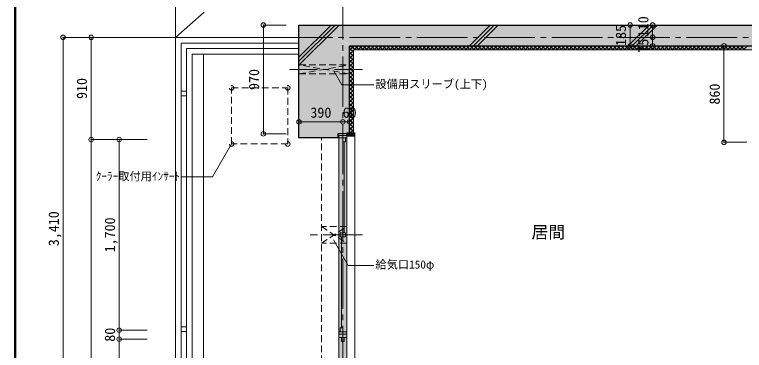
# Model space of a CAD drawing. Units: millimetres at full size, sheet at 1:50. Extents: x -9674 to 9699, y -6794 to 6791.
# Drawn here: x -9674 to -3178, y 180 to 3173 of the extents above; entities that cross this region are included whole.
import ezdxf
from ezdxf.enums import TextEntityAlignment as Align

# ---------------------------------------------------------------- set-up
doc = ezdxf.new("R2010")
doc.units = ezdxf.units.MM
doc.header["$LTSCALE"] = 50
doc.header["$PDMODE"] = 32
doc.header["$PDSIZE"] = 40
for name, pattern in [('CHAIN1', [8, 5, -1, 1, -1]), ('CHAIN2', [12, 9, -1, 1, -1]), ('DASHED1', [1.8, 1.2, -0.6])]:
    doc.linetypes.add(name, pattern=pattern)
for name, color, linetype, lineweight in [('0-0_図面枠', 7, 'Continuous', 9), ('1-0_芯', 7, 'CHAIN2', 9), ('1-1_躯体', 2, 'Continuous', 25), ('1-3_建具', 3, 'Continuous', 18), ('1-6_ﾊﾞﾙｺﾆｰ・階段', 7, 'Continuous', 9), ('1-7_その他', 7, 'DASHED1', 9), ('1-8_ハッチ', 4, 'Continuous', 9), ('1-A_文字', 7, 'Continuous', 9), ('1-B_寸法', 7, 'Continuous', 9), ('1-C_梁', 7, 'DASHED1', 9), ('4-F', 4, 'Continuous', 9)]:
    doc.layers.add(name, color=color, linetype=linetype, lineweight=lineweight)
doc.layers.add('4-0', color=1, linetype='Continuous')
doc.layers.add('4-1', color=2, linetype='Continuous')
doc.styles.add('ＭＳ ゴシック', font='')
doc.styles.get('ＭＳ ゴシック').set_extended_font_data('MS Gothic')

msp = doc.modelspace()

# ---------------------------------------------------------------- linework, layer by layer
at = {"layer": '0-0_図面枠'}
for p, q in [((-9673.92, 6791.43), (-9673.92, -6793.93)), ((-9672.16, 6789.66), (-9672.16, -6792.16)), ((-9670.4, 6787.9), (-9670.4, -6790.4)), ((-9668.64, -6788.64), (-9668.64, 6786.14)), ((-9666.87, 6784.38), (-9666.87, -6786.88)), ((-9665.11, 6782.61), (-9665.11, -6785.11)), ((-9663.35, 6780.85), (-9663.35, -6783.35))]:
    msp.add_line(p, q, dxfattribs=at)
at = {"layer": '1-0_芯'}
for p, q in [((-6752.5, -4250.06), (-6752.5, 4219.94)), ((-8492.5, 2969.94), (8517.5, 2969.94))]:
    msp.add_line(p, q, dxfattribs=at)
at = {"layer": '1-1_躯体'}
for p, q in [((-7142.5, 2074.94), (-7142.5, 3079.94)), ((-7142.5, 3079.94), (-2607.5, 3079.94)), ((-6692.5, 2119.94), (-6692.5, 2894.94)), ((-6692.5, 2894.94), (-3092.5, 2894.94)), ((-6797.5, 2109.94), (-6797.5, 2074.94)), ((-6717.5, 2109.94), (-6797.5, 2109.94)), ((-6797.5, 2074.94), (-7142.5, 2074.94))]:
    msp.add_line(p, q, dxfattribs=at)
at = {"layer": '1-3_建具', "color": 7, "lineweight": 9}
for p, q in [((-6787.5, 2094.94), (-6787.5, 2059.94)), ((-6787.5, 2094.94), (-6717.5, 2094.94)), ((-6717.5, 2059.94), (-6717.5, 2094.94)), ((-6645.5, 2089.94), (-6645.5, -2370.06)), ((-6717.5, 2074.94), (-6787.5, 2074.94)), ((-6787.5, 359.94), (-6787.5, 2059.94)), ((-6717.5, 359.94), (-6717.5, 2059.94)), ((-6890.98, 1209.94), (-6614.02, 1209.94)), ((-6787.5, 279.94), (-6787.5, 359.94)), ((-6717.5, 344.94), (-6787.5, 344.94)), ((-6787.5, 324.94), (-6717.5, 324.94)), ((-6717.5, 359.94), (-6717.5, 279.94)), ((-6717.5, 294.94), (-6787.5, 294.94)), ((-6787.5, -400.06), (-6787.5, 279.94)), ((-6717.5, -400.06), (-6717.5, 279.94))]:
    msp.add_line(p, q, dxfattribs=at)
at = {"layer": '1-3_建具'}
for p, q in [((-6717.5, 2119.94), (-6717.5, 2089.94)), ((-6645.5, 2119.94), (-6717.5, 2119.94)), ((-6752.5, 2039.94), (-6752.5, 2074.94)), ((-6728.5, 2039.94), (-6752.5, 2039.94)), ((-6740.5, 1227.44), (-6740.5, 2039.94)), ((-6728.5, 2039.94), (-6728.5, 2074.94)), ((-6776.5, 1227.44), (-6728.5, 1227.44)), ((-6764.5, 379.94), (-6764.5, 1192.44)), ((-6752.5, 1227.44), (-6752.5, 1192.44)), ((-6728.5, 1227.44), (-6728.5, 1192.44)), ((-6776.5, 379.94), (-6752.5, 379.94)), ((-6776.5, 379.94), (-6776.5, 344.94)), ((-6752.5, 379.94), (-6752.5, 344.94)), ((-6764.5, 259.94), (-6764.5, 294.94)), ((-6740.5, 259.94), (-6764.5, 259.94)), ((-6752.5, -380.06), (-6752.5, 259.94)), ((-6740.5, 259.94), (-6740.5, 294.94))]:
    msp.add_line(p, q, dxfattribs=at)
for points in [[(-6645.5, 2119.94), (-6645.5, 2089.94), (-6717.5, 2089.94)], [(-6776.5, 1227.44), (-6776.5, 1192.44), (-6728.5, 1192.44)]]:
    msp.add_lwpolyline(points, dxfattribs=at)
at = {"layer": '1-6_ﾊﾞﾙｺﾆｰ・階段'}
for p, q in [((-8242.5, 2969.94), (-8242.5, 5765.56)), ((-8242.5, 2969.94), (-7987.5, 3194.94)), ((-8242.5, -3832.7), (-8242.5, 2969.94)), ((-8242.5, 2969.94), (-7142.5, 2969.94)), ((-8192.5, -3832.7), (-8192.5, 2919.94)), ((-8192.5, 2919.94), (-7142.5, 2919.94)), ((-8142.5, -3832.7), (-8142.5, 2869.94)), ((-8142.5, 2869.94), (-7142.5, 2869.94)), ((-8092.5, -1180.06), (-8092.5, 2819.94)), ((-8092.5, 2819.94), (-7142.5, 2819.94)), ((-8192.5, 2489.94), (-8142.5, 2489.94)), ((-8192.5, 2449.94), (-8142.5, 2449.94)), ((-8192.5, 389.94), (-8142.5, 389.94)), ((-8192.5, 349.94), (-8142.5, 349.94))]:
    msp.add_line(p, q, dxfattribs=at)
at = {"layer": '1-6_ﾊﾞﾙｺﾆｰ・階段', "color": 4}
msp.add_line((-7992.5, -2930.06), (-7992.5, 2819.94), dxfattribs=at)
at = {"layer": '1-7_その他', "linetype": 'CHAIN1'}
for p, q in [((-6577.5, 2684.94), (-7242.5, 2684.94)), ((-6577.5, 1209.94), (-7042.5, 1209.94))]:
    msp.add_line(p, q, dxfattribs=at)
at = {"layer": '1-7_その他'}
for p, q in [((-7142.5, 2724.94), (-6692.5, 2724.94)), ((-7142.5, 2644.94), (-6692.5, 2724.94)), ((-6692.5, 2644.94), (-7142.5, 2724.94)), ((-7142.5, 2644.94), (-6692.5, 2644.94)), ((-7742.5, 2519.94), (-7242.5, 2519.94)), ((-7742.5, 2019.94), (-7742.5, 2519.94)), ((-7242.5, 2519.94), (-7242.5, 2019.94)), ((-7242.5, 2019.94), (-7742.5, 2019.94)), ((-6717.5, 1284.94), (-6942.5, 1284.94)), ((-6942.5, 1284.94), (-6717.5, 1134.94)), ((-6942.5, 1134.94), (-6717.5, 1284.94)), ((-6717.5, 1134.94), (-6942.5, 1134.94))]:
    msp.add_line(p, q, dxfattribs=at)
for centre in [(-7742.5, 2519.94), (-7242.5, 2519.94), (-7742.5, 2019.94), (-7242.5, 2019.94)]:
    msp.add_circle(centre, 20, dxfattribs=at)
at = {"layer": '1-8_ハッチ'}
for p, q in [((-7142.5, 2721.64), (-6784.2, 3079.94)), ((-7142.5, 2756.99), (-6819.56, 3079.94)), ((-7142.5, 2792.35), (-6854.91, 3079.94)), ((-5625.7, 2894.94), (-5440.7, 3079.94)), ((-5590.34, 2894.94), (-5405.34, 3079.94)), ((-5554.99, 2894.94), (-5369.99, 3079.94)), ((-4211.48, 2894.94), (-4026.48, 3079.94)), ((-4176.13, 2894.94), (-3991.13, 3079.94)), ((-4140.77, 2894.94), (-3955.77, 3079.94)), ((-6692.5, 2853.44), (-6651, 2894.94)), ((-6692.5, 2888.8), (-6686.36, 2894.94)), ((-6692.5, 2874.12), (-6657.5, 2839.12)), ((-6677.96, 2894.94), (-6642.96, 2859.94)), ((-6657.5, 2859.94), (-3092.5, 2859.94)), ((-6657.5, 2119.94), (-6657.5, 2859.94)), ((-6650.65, 2859.94), (-6615.65, 2894.94)), ((-6642.6, 2894.94), (-6607.6, 2859.94)), ((-6615.29, 2859.94), (-6580.29, 2894.94)), ((-6607.25, 2894.94), (-6572.25, 2859.94)), ((-6579.94, 2859.94), (-6544.94, 2894.94)), ((-6571.89, 2894.94), (-6536.89, 2859.94)), ((-6544.58, 2859.94), (-6509.58, 2894.94)), ((-6536.54, 2894.94), (-6501.54, 2859.94)), ((-6509.23, 2859.94), (-6474.23, 2894.94)), ((-6501.18, 2894.94), (-6466.18, 2859.94)), ((-6473.87, 2859.94), (-6438.87, 2894.94)), ((-6465.83, 2894.94), (-6430.83, 2859.94)), ((-6438.52, 2859.94), (-6403.52, 2894.94)), ((-6430.47, 2894.94), (-6395.47, 2859.94)), ((-6403.16, 2859.94), (-6368.16, 2894.94)), ((-6395.12, 2894.94), (-6360.12, 2859.94)), ((-6367.8, 2859.94), (-6332.8, 2894.94)), ((-6359.76, 2894.94), (-6324.76, 2859.94)), ((-6332.45, 2859.94), (-6297.45, 2894.94)), ((-6324.41, 2894.94), (-6289.41, 2859.94)), ((-6297.09, 2859.94), (-6262.09, 2894.94)), ((-6289.05, 2894.94), (-6254.05, 2859.94)), ((-6261.74, 2859.94), (-6226.74, 2894.94)), ((-6253.7, 2894.94), (-6218.7, 2859.94)), ((-6226.38, 2859.94), (-6191.38, 2894.94)), ((-6218.34, 2894.94), (-6183.34, 2859.94)), ((-6191.03, 2859.94), (-6156.03, 2894.94)), ((-6182.99, 2894.94), (-6147.99, 2859.94)), ((-6155.67, 2859.94), (-6120.67, 2894.94)), ((-6147.63, 2894.94), (-6112.63, 2859.94)), ((-6120.32, 2859.94), (-6085.32, 2894.94)), ((-6112.27, 2894.94), (-6077.27, 2859.94)), ((-6084.96, 2859.94), (-6049.96, 2894.94)), ((-6076.92, 2894.94), (-6041.92, 2859.94)), ((-6049.61, 2859.94), (-6014.61, 2894.94)), ((-6041.56, 2894.94), (-6006.56, 2859.94)), ((-6014.25, 2859.94), (-5979.25, 2894.94)), ((-6006.21, 2894.94), (-5971.21, 2859.94)), ((-5978.9, 2859.94), (-5943.9, 2894.94)), ((-5970.85, 2894.94), (-5935.85, 2859.94)), ((-5943.54, 2859.94), (-5908.54, 2894.94)), ((-5935.5, 2894.94), (-5900.5, 2859.94)), ((-5908.19, 2859.94), (-5873.19, 2894.94)), ((-5900.14, 2894.94), (-5865.14, 2859.94)), ((-5872.83, 2859.94), (-5837.83, 2894.94)), ((-5864.79, 2894.94), (-5829.79, 2859.94)), ((-5837.47, 2859.94), (-5802.47, 2894.94)), ((-5829.43, 2894.94), (-5794.43, 2859.94)), ((-5802.12, 2859.94), (-5767.12, 2894.94)), ((-5794.08, 2894.94), (-5759.08, 2859.94)), ((-5766.76, 2859.94), (-5731.76, 2894.94)), ((-5758.72, 2894.94), (-5723.72, 2859.94)), ((-5731.41, 2859.94), (-5696.41, 2894.94)), ((-5723.37, 2894.94), (-5688.37, 2859.94)), ((-5696.05, 2859.94), (-5661.05, 2894.94)), ((-5688.01, 2894.94), (-5653.01, 2859.94)), ((-5660.7, 2859.94), (-5625.7, 2894.94)), ((-5652.66, 2894.94), (-5617.66, 2859.94)), ((-5625.34, 2859.94), (-5590.34, 2894.94)), ((-5617.3, 2894.94), (-5582.3, 2859.94)), ((-5589.99, 2859.94), (-5554.99, 2894.94)), ((-5581.94, 2894.94), (-5546.94, 2859.94)), ((-5554.63, 2859.94), (-5519.63, 2894.94)), ((-5546.59, 2894.94), (-5511.59, 2859.94)), ((-5519.28, 2859.94), (-5484.28, 2894.94)), ((-5511.23, 2894.94), (-5476.23, 2859.94)), ((-5483.92, 2859.94), (-5448.92, 2894.94)), ((-5475.88, 2894.94), (-5440.88, 2859.94)), ((-5448.57, 2859.94), (-5413.57, 2894.94)), ((-5440.52, 2894.94), (-5405.52, 2859.94)), ((-5413.21, 2859.94), (-5378.21, 2894.94)), ((-5405.17, 2894.94), (-5370.17, 2859.94)), ((-5377.86, 2859.94), (-5342.86, 2894.94)), ((-5369.81, 2894.94), (-5334.81, 2859.94)), ((-5342.5, 2859.94), (-5307.5, 2894.94)), ((-5334.46, 2894.94), (-5299.46, 2859.94)), ((-5307.14, 2859.94), (-5272.14, 2894.94)), ((-5299.1, 2894.94), (-5264.1, 2859.94)), ((-5271.79, 2859.94), (-5236.79, 2894.94)), ((-5263.75, 2894.94), (-5228.75, 2859.94)), ((-5236.43, 2859.94), (-5201.43, 2894.94)), ((-5228.39, 2894.94), (-5193.39, 2859.94)), ((-5201.08, 2859.94), (-5166.08, 2894.94)), ((-5193.04, 2894.94), (-5158.04, 2859.94)), ((-5165.72, 2859.94), (-5130.72, 2894.94)), ((-5157.68, 2894.94), (-5122.68, 2859.94)), ((-5130.37, 2859.94), (-5095.37, 2894.94)), ((-5122.33, 2894.94), (-5087.33, 2859.94)), ((-5095.01, 2859.94), (-5060.01, 2894.94)), ((-5086.97, 2894.94), (-5051.97, 2859.94)), ((-5059.66, 2859.94), (-5024.66, 2894.94)), ((-5051.61, 2894.94), (-5016.61, 2859.94)), ((-5024.3, 2859.94), (-4989.3, 2894.94)), ((-5016.26, 2894.94), (-4981.26, 2859.94)), ((-4988.95, 2859.94), (-4953.95, 2894.94)), ((-4980.9, 2894.94), (-4945.9, 2859.94)), ((-4953.59, 2859.94), (-4918.59, 2894.94)), ((-4945.55, 2894.94), (-4910.55, 2859.94)), ((-4918.24, 2859.94), (-4883.24, 2894.94)), ((-4910.19, 2894.94), (-4875.19, 2859.94)), ((-4882.88, 2859.94), (-4847.88, 2894.94)), ((-4874.84, 2894.94), (-4839.84, 2859.94)), ((-4847.53, 2859.94), (-4812.53, 2894.94)), ((-4839.48, 2894.94), (-4804.48, 2859.94)), ((-4812.17, 2859.94), (-4777.17, 2894.94)), ((-4804.13, 2894.94), (-4769.13, 2859.94)), ((-4776.81, 2859.94), (-4741.81, 2894.94)), ((-4768.77, 2894.94), (-4733.77, 2859.94)), ((-4741.46, 2859.94), (-4706.46, 2894.94)), ((-4733.42, 2894.94), (-4698.42, 2859.94)), ((-4706.1, 2859.94), (-4671.1, 2894.94)), ((-4698.06, 2894.94), (-4663.06, 2859.94)), ((-4670.75, 2859.94), (-4635.75, 2894.94)), ((-4662.71, 2894.94), (-4627.71, 2859.94)), ((-4635.39, 2859.94), (-4600.39, 2894.94)), ((-4627.35, 2894.94), (-4592.35, 2859.94)), ((-4600.04, 2859.94), (-4565.04, 2894.94)), ((-4592, 2894.94), (-4557, 2859.94)), ((-4564.68, 2859.94), (-4529.68, 2894.94)), ((-4556.64, 2894.94), (-4521.64, 2859.94)), ((-4529.33, 2859.94), (-4494.33, 2894.94)), ((-4521.28, 2894.94), (-4486.28, 2859.94)), ((-4493.97, 2859.94), (-4458.97, 2894.94)), ((-4485.93, 2894.94), (-4450.93, 2859.94)), ((-4458.62, 2859.94), (-4423.62, 2894.94)), ((-4450.57, 2894.94), (-4415.57, 2859.94)), ((-4423.26, 2859.94), (-4388.26, 2894.94)), ((-4415.22, 2894.94), (-4380.22, 2859.94)), ((-4387.91, 2859.94), (-4352.91, 2894.94)), ((-4379.86, 2894.94), (-4344.86, 2859.94)), ((-4352.55, 2859.94), (-4317.55, 2894.94)), ((-4344.51, 2894.94), (-4309.51, 2859.94)), ((-4317.2, 2859.94), (-4282.2, 2894.94)), ((-4309.15, 2894.94), (-4274.15, 2859.94)), ((-4281.84, 2859.94), (-4246.84, 2894.94)), ((-4273.8, 2894.94), (-4238.8, 2859.94)), ((-4246.48, 2859.94), (-4211.48, 2894.94)), ((-4238.44, 2894.94), (-4203.44, 2859.94)), ((-4211.13, 2859.94), (-4176.13, 2894.94)), ((-4203.09, 2894.94), (-4168.09, 2859.94)), ((-4175.77, 2859.94), (-4140.77, 2894.94)), ((-4167.73, 2894.94), (-4132.73, 2859.94)), ((-4140.42, 2859.94), (-4105.42, 2894.94)), ((-4132.38, 2894.94), (-4097.38, 2859.94)), ((-4105.06, 2859.94), (-4070.06, 2894.94)), ((-4097.02, 2894.94), (-4062.02, 2859.94)), ((-4069.71, 2859.94), (-4034.71, 2894.94)), ((-4061.67, 2894.94), (-4026.67, 2859.94)), ((-4034.35, 2859.94), (-3999.35, 2894.94)), ((-4026.31, 2894.94), (-3991.31, 2859.94)), ((-3999, 2859.94), (-3964, 2894.94)), ((-3990.95, 2894.94), (-3955.95, 2859.94)), ((-3963.64, 2859.94), (-3928.64, 2894.94)), ((-3955.6, 2894.94), (-3920.6, 2859.94)), ((-3928.29, 2859.94), (-3893.29, 2894.94)), ((-3920.24, 2894.94), (-3885.24, 2859.94)), ((-3892.93, 2859.94), (-3857.93, 2894.94)), ((-3884.89, 2894.94), (-3849.89, 2859.94)), ((-3857.58, 2859.94), (-3822.58, 2894.94)), ((-3849.53, 2894.94), (-3814.53, 2859.94)), ((-3822.22, 2859.94), (-3787.22, 2894.94)), ((-3814.18, 2894.94), (-3779.18, 2859.94)), ((-3786.86, 2859.94), (-3751.86, 2894.94)), ((-3778.82, 2894.94), (-3743.82, 2859.94)), ((-3751.51, 2859.94), (-3716.51, 2894.94)), ((-3743.47, 2894.94), (-3708.47, 2859.94)), ((-3716.15, 2859.94), (-3681.15, 2894.94)), ((-3708.11, 2894.94), (-3673.11, 2859.94)), ((-3680.8, 2859.94), (-3645.8, 2894.94)), ((-3672.76, 2894.94), (-3637.76, 2859.94)), ((-3645.44, 2859.94), (-3610.44, 2894.94)), ((-3637.4, 2894.94), (-3602.4, 2859.94)), ((-3610.09, 2859.94), (-3575.09, 2894.94)), ((-3602.05, 2894.94), (-3567.05, 2859.94)), ((-3574.73, 2859.94), (-3539.73, 2894.94)), ((-3566.69, 2894.94), (-3531.69, 2859.94)), ((-3539.38, 2859.94), (-3504.38, 2894.94)), ((-3531.33, 2894.94), (-3496.33, 2859.94)), ((-3504.02, 2859.94), (-3469.02, 2894.94)), ((-3495.98, 2894.94), (-3460.98, 2859.94)), ((-3468.67, 2859.94), (-3433.67, 2894.94)), ((-3460.62, 2894.94), (-3425.62, 2859.94)), ((-3433.31, 2859.94), (-3398.31, 2894.94)), ((-3425.27, 2894.94), (-3390.27, 2859.94)), ((-3397.96, 2859.94), (-3362.96, 2894.94)), ((-3389.91, 2894.94), (-3354.91, 2859.94)), ((-3362.6, 2859.94), (-3327.6, 2894.94)), ((-3354.56, 2894.94), (-3319.56, 2859.94)), ((-3327.25, 2859.94), (-3292.25, 2894.94)), ((-3319.2, 2894.94), (-3284.2, 2859.94)), ((-3291.89, 2859.94), (-3256.89, 2894.94)), ((-3283.85, 2894.94), (-3248.85, 2859.94)), ((-3256.53, 2859.94), (-3221.53, 2894.94)), ((-3248.49, 2894.94), (-3213.49, 2859.94)), ((-3221.18, 2859.94), (-3186.18, 2894.94)), ((-3213.14, 2894.94), (-3178.14, 2859.94)), ((-3185.82, 2859.94), (-3150.82, 2894.94)), ((-6692.5, 2818.09), (-6657.5, 2853.09)), ((-6692.5, 2838.77), (-6657.5, 2803.77)), ((-6692.5, 2782.73), (-6657.5, 2817.73)), ((-6692.5, 2803.41), (-6657.5, 2768.41)), ((-6692.5, 2747.38), (-6657.5, 2782.38)), ((-6692.5, 2768.06), (-6657.5, 2733.06)), ((-6692.5, 2712.02), (-6657.5, 2747.02)), ((-6692.5, 2732.7), (-6657.5, 2697.7)), ((-6692.5, 2676.66), (-6657.5, 2711.66)), ((-6692.5, 2697.35), (-6657.5, 2662.35)), ((-6692.5, 2641.31), (-6657.5, 2676.31)), ((-6692.5, 2661.99), (-6657.5, 2626.99)), ((-6692.5, 2605.95), (-6657.5, 2640.95)), ((-6692.5, 2626.64), (-6657.5, 2591.64)), ((-6692.5, 2570.6), (-6657.5, 2605.6)), ((-6692.5, 2591.28), (-6657.5, 2556.28)), ((-6692.5, 2535.24), (-6657.5, 2570.24)), ((-6692.5, 2555.93), (-6657.5, 2520.93)), ((-6692.5, 2499.89), (-6657.5, 2534.89)), ((-6692.5, 2520.57), (-6657.5, 2485.57)), ((-6692.5, 2464.53), (-6657.5, 2499.53)), ((-6692.5, 2485.21), (-6657.5, 2450.21)), ((-6692.5, 2429.18), (-6657.5, 2464.18)), ((-6692.5, 2449.86), (-6657.5, 2414.86)), ((-6692.5, 2393.82), (-6657.5, 2428.82)), ((-6692.5, 2414.5), (-6657.5, 2379.5)), ((-6692.5, 2358.47), (-6657.5, 2393.47)), ((-6692.5, 2379.15), (-6657.5, 2344.15)), ((-6692.5, 2323.11), (-6657.5, 2358.11)), ((-6692.5, 2343.79), (-6657.5, 2308.79)), ((-6692.5, 2287.76), (-6657.5, 2322.76)), ((-6692.5, 2308.44), (-6657.5, 2273.44)), ((-6692.5, 2252.4), (-6657.5, 2287.4)), ((-6692.5, 2273.08), (-6657.5, 2238.08)), ((-6692.5, 2217.05), (-6657.5, 2252.05)), ((-6692.5, 2237.73), (-6657.5, 2202.73)), ((-6692.5, 2181.69), (-6657.5, 2216.69)), ((-6692.5, 2202.37), (-6657.5, 2167.37)), ((-6692.5, 2146.33), (-6657.5, 2181.33)), ((-6692.5, 2167.02), (-6657.5, 2132.02)), ((-6683.54, 2119.94), (-6657.5, 2145.98)), ((-6692.5, 2131.66), (-6680.78, 2119.94))]:
    msp.add_line(p, q, dxfattribs=at)
at = {"layer": '1-A_文字'}
for p, q in [((-7742.5, 2019.94), (-7911.84, 1726.64)), ((-7911.84, 1726.64), (-8187.85, 1726.64))]:
    msp.add_line(p, q, dxfattribs=at)
for points in [[(-6829.6, 2665.43), (-6760.46, 2545.69), (-6476.53, 2545.69)], [(-6836.81, 1164.51), (-6705.42, 936.94), (-6476.53, 936.94)]]:
    msp.add_lwpolyline(points, dxfattribs=at)
at = {"layer": '1-B_寸法'}
for p, q in [((-7459.6, 2109.94), (-7459.6, 3079.94)), ((-7459.6, 3079.94), (-7256.85, 3079.94)), ((-4194.74, 3079.94), (-4194.74, 2894.94)), ((-3994.74, 2969.94), (-3994.74, 3079.94)), ((-9242.5, 2969.94), (-8492.5, 2969.94)), ((-9242.5, -440.06), (-9242.5, 2969.94)), ((-8992.5, 2059.94), (-8992.5, 2969.94)), ((-3994.74, 2894.94), (-3994.74, 2969.94)), ((-3359.6, 2034.94), (-3359.6, 2894.94)), ((-6752.5, 2216.61), (-7142.5, 2216.61)), ((-6692.5, 2216.61), (-6752.5, 2216.61)), ((-7459.6, 2109.94), (-7256.85, 2109.94)), ((-8992.5, 2059.94), (-8492.5, 2059.94)), ((-8992.5, -2340.06), (-8992.5, 2059.94)), ((-8742.5, 359.94), (-8742.5, 2059.94)), ((-3359.6, 2034.94), (-3156.85, 2034.94)), ((-8742.5, 279.94), (-8742.5, 359.94)), ((-8742.5, 359.94), (-8492.5, 359.94)), ((-8742.5, -400.06), (-8742.5, 279.94)), ((-8742.5, 279.94), (-8492.5, 279.94))]:
    msp.add_line(p, q, dxfattribs=at)
at = {"layer": '1-B_寸法', "color": 3}
for p in [(-7459.6, 3079.94), (-4194.74, 3079.94), (-3994.74, 3079.94), (-9242.5, 2969.94), (-8992.5, 2969.94), (-3994.74, 2969.94), (-4194.74, 2894.94), (-3994.74, 2894.94), (-3359.6, 2894.94), (-7142.5, 2216.61), (-6752.5, 2216.61), (-6692.5, 2216.61), (-8992.5, 2059.94), (-8742.5, 2059.94), (-7459.6, 2109.94), (-3359.6, 2034.94), (-8742.5, 359.94), (-8742.5, 279.94)]:
    msp.add_point(p, dxfattribs=at)
at = {"layer": '1-C_梁'}
msp.add_line((-6942.5, -2355.06), (-6942.5, 2074.94), dxfattribs=at)
at = {"layer": '4-0'}
for points in [[(-7142.5, 3079.94), (-6942.5, 3079.94), (-7142.5, 2074.94), (-6942.5, 2074.94)], [(-6942.5, 3079.94), (-6942.5, 2074.94), (-6797.5, 2074.94)], [(-6942.5, 3079.94), (-6797.5, 2074.94), (-6797.5, 2109.94)], [(-6942.5, 3079.94), (-6797.5, 2109.94), (-6717.5, 2109.94)], [(-6942.5, 3079.94), (-6717.5, 2109.94), (-6717.5, 2119.94)], [(-6942.5, 3079.94), (-6717.5, 2119.94), (-6692.5, 2119.94)], [(-6942.5, 3079.94), (-6692.5, 2119.94), (-6692.5, 2894.94)], [(-6942.5, 3079.94), (-6686.36, 2894.94), (-3092.5, 2894.94)], [(-2607.5, 2974.94), (-2607.5, 3079.94), (-6942.5, 3079.94)], [(-2649.5, 2974.94), (-2607.5, 2974.94), (-6942.5, 3079.94)], [(-2649.5, 2974.94), (-6942.5, 3079.94), (-3092.5, 2894.94)]]:
    msp.add_solid(points, dxfattribs=at)
at = {"layer": '4-1'}
msp.add_solid([(-6787.5, -2375.06), (-6717.5, -2375.06), (-6787.5, 2094.94), (-6717.5, 2094.94)], dxfattribs=at)
at = {"layer": '4-F'}
for points in [[(-3092.5, 2859.94), (-3092.5, 2894.94), (-6692.5, 2894.94)], [(-6692.5, 2894.94), (-6692.5, 2879.94), (-6657.5, 2879.94)], [(-6657.5, 2879.94), (-3092.5, 2859.94), (-6692.5, 2894.94)], [(-6657.5, 2119.94), (-6692.5, 2119.94), (-6657.5, 2879.94), (-6692.5, 2879.94)], [(-6657.5, 2879.94), (-6657.5, 2859.94), (-3092.5, 2859.94)], [(-6645.5, 2089.94), (-6717.5, 2089.94), (-6645.5, 2119.94), (-6717.5, 2119.94)]]:
    msp.add_solid(points, dxfattribs=at)

# ---------------------------------------------------------------- texts
at = {"layer": '1-A_文字', "style": 'ＭＳ ゴシック'}
for s, height, p in [('設備用スリーブ(上下)', 73.31, (-6462.42, 2495.62)), ('ｸｰﾗｰ取付用ｲﾝｻｰﾄ', 73.31, (-8951.67, 1673.03)), ('居間', 110, (-5073.19, 1146.37)), ('給気口150φ', 73.31, (-6462.42, 886.88))]:
    msp.add_text(s, height=height, dxfattribs=at).set_placement(p, align=Align.BOTTOM_LEFT)
at = {"layer": '1-B_寸法', "style": 'ＭＳ ゴシック'}
for s, p in [('110', (-4004.74, 2971.34)), ('185', (-4204.74, 2893.69)), ('75', (-4004.74, 2833.44)), ('970', (-7469.6, 2501.19)), ('910', (-9002.5, 2421.19)), ('860', (-3369.6, 2371.19)), ('3,410', (-9252.5, 1108.69)), ('1,700', (-8752.5, 1053.69)), ('80', (-8752.5, 257.44))]:
    msp.add_text(s, height=91.64, rotation=90, dxfattribs=at).set_placement(p, align=Align.BOTTOM_LEFT)
for s, p in [('390', (-7041.25, 2226.61)), ('60', (-6754.27, 2226.61))]:
    msp.add_text(s, height=91.64, dxfattribs=at).set_placement(p, align=Align.BOTTOM_LEFT)

doc.saveas('drawing.dxf')
